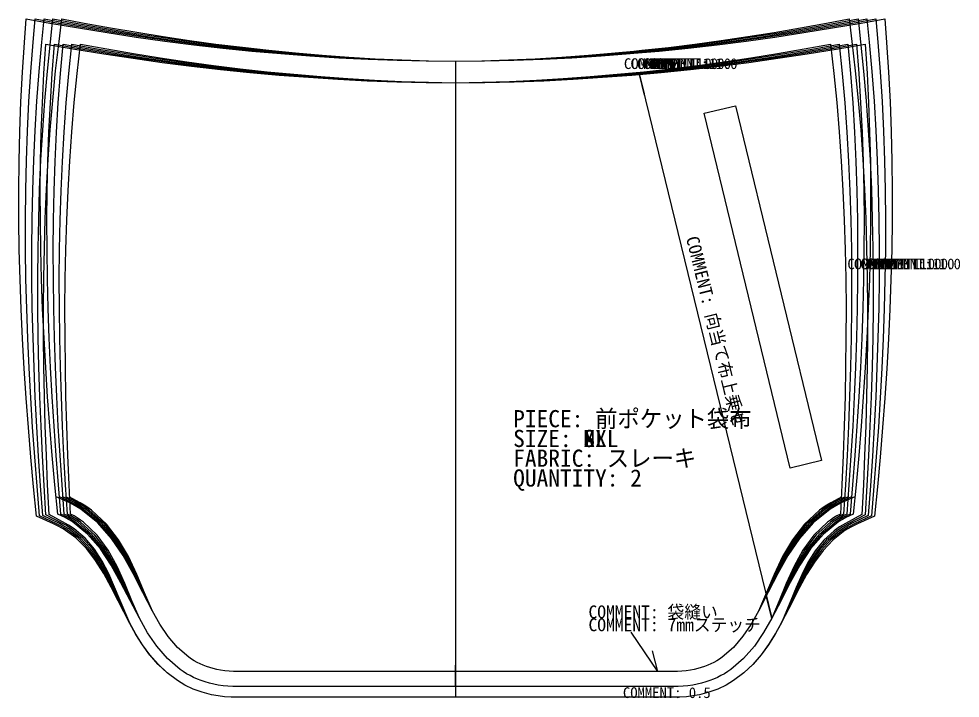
# Model space of a CAD drawing. Header units: metres. Extents: x 0 to 2419, y 20 to 1532.
# Drawn here: x 30 to 467.8, y 569.7 to 885.9 of the extents above; entities that cross this region are included whole.
import ezdxf

# ---------------------------------------------------------------- set-up
doc = ezdxf.new("R2010")
doc.units = ezdxf.units.M

# ---------------------------------------------------------------- blocks, each defined once
blk = doc.blocks.new('P0036_04')
at = {"layer": '1'}
for p, q in [((203.0728, 296.1006), (203.0728, 0)), ((288.3691, 290.9893), (290.7354, 281.2729)), ((288.4512, 290.1875), (350.1396, 36.8613)), ((203.0728, 286.1001), (203.0728, 276.1001)), ((203.0728, 286.1001), (203.0728, 5)), ((318.7046, 271.8745), (333.2793, 275.4038)), ((358.6597, 106.7124), (318.7046, 271.8745)), ((333.2793, 275.4038), (373.2446, 110.2422)), ((373.2446, 110.2422), (358.6597, 106.7124)), ((350.1396, 36.8613), (347.7734, 46.5776)), ((297.1265, 12), (284.8315, 30.3359)), ((297.1265, 12), (294.7339, 21.71)), ((203.0728, 5), (203.0728, 15))]:
    blk.add_line(p, q, dxfattribs=at)
for points in [[(203.0728, 0), (152.4673, 0), (101.9224, 0.0005), (98.8125, 0.0425), (95.7148, 0.2646), (92.6357, 0.6606), (89.5825, 1.2261), (85.1948, 2.3721), (81.0891, 3.8662), (77.2666, 5.6826), (73.7188, 7.7935), (68.9644, 11.3574), (64.7158, 15.3789), (60.9114, 19.7847), (57.4902, 24.5034), (54.3909, 29.4624), (51.552, 34.5889), (47.1511, 45.0225), (44.5706, 51.3042), (41.8318, 57.4897), (38.7585, 63.438), (35.1741, 69.0078), (30.9019, 74.0581), (25.7654, 78.4478), (23.1753, 80.1191), (21.6899, 80.9355), (14.0994, 85.1187), (13.4021, 98.8677), (12.7986, 112.6274), (12.2966, 126.396), (11.9045, 140.1714), (11.6301, 153.9517), (11.4817, 167.7344), (11.467, 181.5176), (11.5945, 195.2988), (11.8718, 209.0767), (12.3071, 222.8481), (12.9087, 236.6123), (13.6843, 250.3662), (14.6421, 264.1079), (15.7903, 277.8354), (17.1365, 291.5469), (18.6892, 305.2397), (19.9736, 315.8374), (30.4648, 313.8643), (42.6594, 311.6382), (54.8816, 309.5444), (67.1289, 307.5874), (79.3999, 305.7695), (91.6924, 304.0957), (104.0044, 302.5688), (116.334, 301.1929), (128.6792, 299.9717), (141.0386, 298.9087), (153.4097, 298.0083), (165.7905, 297.2729), (178.1797, 296.7075), (190.5747, 296.3149), (203.0728, 296.1011), (215.3877, 296.3125), (227.7969, 296.7021), (240.2002, 297.2661), (252.5952, 297.9995), (264.9805, 298.8994), (277.354, 299.9619), (285.9766, 300.814), (289.7134, 301.1831), (302.0576, 302.5591), (314.3838, 304.0864), (326.6899, 305.7617), (338.9751, 307.5806), (351.2363, 309.54), (363.4727, 311.6357), (375.6812, 313.8643), (386.1724, 315.8374), (387.4565, 305.2397), (389.0093, 291.5469), (390.3555, 277.8354), (391.5039, 264.1079), (392.4614, 250.3662), (393.2373, 236.6123), (393.8389, 222.8481), (394.2739, 209.0767), (394.5513, 195.2988), (394.6787, 181.5176), (394.6641, 167.7344), (394.5156, 153.9517), (394.2412, 140.1714), (393.8491, 126.396), (393.3472, 112.6274), (392.7437, 98.8677), (392.0464, 85.1187), (384.4561, 80.9355), (381.6514, 79.3091), (379.1582, 77.5337), (374.3662, 73.1187), (370.3672, 68.1494), (366.9956, 62.7407), (364.0874, 57.0063), (361.4771, 51.062), (358.9995, 45.021), (354.6377, 34.6729), (351.8848, 29.6948), (348.6895, 24.5537), (345.2627, 19.8188), (341.4512, 15.3984), (337.1929, 11.3652), (332.4253, 7.7925), (328.877, 5.6812), (325.0557, 3.8657), (320.9482, 2.3711), (316.5605, 1.2256), (313.5088, 0.6611), (310.439, 0.2651), (307.3662, 0.0425), (304.3037, 0), (203.0728, 0)], [(203.0728, 5), (101.8418, 5), (99.5459, 5.021), (97.2573, 5.1533), (94.9775, 5.3892), (92.709, 5.7212), (90.6255, 6.1162), (88.6177, 6.5918), (86.6826, 7.1455), (84.8179, 7.7749), (83.0215, 8.4775), (81.2908, 9.251), (79.6233, 10.0923), (78.0168, 10.999), (76.469, 11.9692), (74.9773, 12.999), (69.095, 18.0313), (64.1135, 23.7788), (59.8318, 30.0815), (56.0491, 36.7798), (52.6165, 44.8628), (49.2683, 53.0024), (45.6719, 60.9653), (41.4946, 68.52), (36.4043, 75.4331), (30.0684, 81.4727), (28.668, 82.519), (27.2087, 83.5093), (25.6877, 84.4419), (24.1033, 85.3145), (23.408, 98.9756), (22.8054, 112.6479), (22.3035, 126.3291), (21.9102, 140.0166), (21.6338, 153.709), (21.4824, 167.4043), (21.4639, 181.0996), (21.5864, 194.7935), (21.8582, 208.4839), (22.2871, 222.1685), (22.8816, 235.8447), (23.6494, 249.5117), (24.5986, 263.166), (25.7375, 276.8066), (27.074, 290.4307), (28.6165, 304.0366), (40.9487, 301.7856), (53.3086, 299.6689), (65.6941, 297.6904), (78.1035, 295.8535), (90.5347, 294.1621), (102.9858, 292.6201), (115.4546, 291.231), (127.9395, 289.998), (140.4385, 288.9258), (152.9492, 288.0176), (165.4697, 287.2773), (177.9985, 286.7085), (190.5337, 286.3149), (203.0728, 286.1001), (215.6118, 286.3149), (228.147, 286.7085), (240.6758, 287.2773), (253.1968, 288.0176), (265.7075, 288.9258), (278.2061, 289.998), (290.6909, 291.231), (303.1602, 292.6201), (315.6108, 294.1621), (328.042, 295.8535), (340.4517, 297.6904), (352.8369, 299.6689), (365.1973, 301.7856), (377.5293, 304.0366), (379.0718, 290.4307), (380.4082, 276.8066), (381.5474, 263.166), (382.4966, 249.5117), (383.2642, 235.8447), (383.8589, 222.1685), (384.2876, 208.4839), (384.5596, 194.7935), (384.6821, 181.0996), (384.6636, 167.4043), (384.5122, 153.709), (384.2358, 140.0166), (383.8423, 126.3291), (383.3403, 112.6479), (382.7378, 98.9756), (382.0425, 85.3145), (380.4585, 84.4419), (378.9375, 83.5088), (377.4785, 82.5186), (376.0781, 81.4727), (369.7529, 75.4438), (364.6694, 68.5444), (360.4971, 61.0049), (356.9053, 53.0571), (353.563, 44.9321), (350.1396, 36.8613), (346.3496, 30.1401), (342.0596, 23.8149), (337.0669, 18.0474), (331.1685, 12.999), (329.6768, 11.9692), (328.1289, 10.999), (326.5225, 10.0923), (324.855, 9.251), (323.124, 8.4775), (321.3276, 7.7749), (319.4629, 7.1455), (317.5278, 6.5918), (315.52, 6.1162), (313.4365, 5.7212), (311.168, 5.3892), (308.8882, 5.1533), (306.5996, 5.021), (304.3037, 5), (203.0728, 5)]]:
    blk.add_lwpolyline(points, dxfattribs=at)
at = {"layer": '1', "linetype": '1'}
for points in [[(62.2439, 40.0396), (58.4854, 48.6558), (54.8601, 57.1968), (50.9727, 65.4888), (46.426, 73.3599), (40.8245, 80.6362), (33.7715, 87.146), (32.1162, 88.3589), (30.3882, 89.5088), (28.5869, 90.5913), (26.8523, 91.5278), (23.4036, 93.3867)], [(382.7422, 93.3867), (379.2939, 91.5278), (377.5596, 90.5908), (375.7583, 89.5088), (374.0308, 88.3589), (372.3755, 87.1455), (365.334, 80.6475), (359.7388, 73.3838), (355.1963, 65.5264), (351.312, 57.248), (347.6924, 48.7212), (343.9429, 40.1172)], [(101.8418, 12.0005), (99.8374, 12.0151), (97.8369, 12.1294), (95.8438, 12.3354), (93.8608, 12.6255), (92.085, 12.9624), (90.3877, 13.3643), (88.7656, 13.8281), (87.2129, 14.3525), (85.7251, 14.9341), (84.2959, 15.5728), (82.9209, 16.2666), (81.5969, 17.0142), (80.3171, 17.8164), (79.0754, 18.6738), (73.8572, 23.1733), (69.4272, 28.3584), (65.6135, 34.0425), (62.2439, 40.0396)], [(343.9429, 40.1172), (340.5669, 34.0991), (336.7451, 28.3936), (332.3042, 23.189), (327.0703, 18.6738), (325.8286, 17.8164), (324.5488, 17.0142), (323.2246, 16.2666), (321.8501, 15.5728), (320.4209, 14.9341), (318.9331, 14.3525), (317.3804, 13.8281), (315.7578, 13.3643), (314.061, 12.9624), (312.2847, 12.6255), (310.3018, 12.3354), (308.3086, 12.1294), (306.3081, 12.0151), (304.3037, 12.0005)], [(203.0728, 12), (152.4575, 12), (101.8418, 12.0005)], [(304.3037, 12.0005), (253.688, 12), (203.0728, 12)]]:
    blk.add_lwpolyline(points, dxfattribs=at)
at = {"layer": '1'}
for s, height, p in [('COMMENT: 1.0', 5, (281.4155, 292.4692)), ('COMMENT: 1.0', 5, (385.3154, 199.2646)), ('PIECE: 前ポケット袋布', 8, (229.8901, 125.7104)), ('SIZE: S', 8, (229.8901, 116.5105)), ('FABRIC: スレーキ', 8, (229.8901, 107.3105)), ('QUANTITY: 2', 8, (229.8901, 98.1105)), ('COMMENT: 袋縫い', 6, (264.9243, 36.7656)), ('COMMENT: 7mmステッチ', 6, (264.9243, 30.7656)), ('COMMENT: 0.5', 5, (280.9502, -0.3184))]:
    blk.add_text(s, height=height, dxfattribs=at).set_placement(p)
blk.add_text('COMMENT: 向当て布上乗せ', height=6, rotation=283.984, dxfattribs=at).set_placement((310.2271, 213.793))
blk = doc.blocks.new('P0037_05')
at = {"layer": '1'}
for p, q in [((203.0728, 296.1001), (203.0728, 0)), ((288.3999, 290.7109), (290.7661, 280.9946)), ((288.4512, 290.1875), (350.1396, 36.8613)), ((203.0728, 286.1001), (203.0728, 276.1001)), ((203.0728, 286.1001), (203.0728, 5)), ((318.7046, 271.8745), (333.2793, 275.4038)), ((358.6597, 106.7124), (318.7046, 271.8745)), ((333.2793, 275.4038), (373.2446, 110.2422)), ((373.2446, 110.2422), (358.6597, 106.7124)), ((350.1396, 36.8613), (347.7734, 46.5776)), ((297.1265, 12), (284.8315, 30.3359)), ((297.1265, 12), (294.7339, 21.71)), ((203.0728, 5), (203.0728, 15))]:
    blk.add_line(p, q, dxfattribs=at)
for points in [[(203.0728, 0), (152.4673, 0), (101.9224, 0.0005), (98.8125, 0.0425), (95.7148, 0.2646), (92.6357, 0.6606), (89.5825, 1.2261), (85.1948, 2.3721), (81.0891, 3.8662), (77.2666, 5.6826), (73.7188, 7.7935), (68.9709, 11.3516), (64.7273, 15.3657), (60.9268, 19.7632), (57.5085, 24.4731), (54.4121, 29.4233), (51.5769, 34.5415), (46.9131, 44.9766), (44.1582, 51.2974), (41.2449, 57.5181), (37.9971, 63.4912), (34.238, 69.0684), (29.7913, 74.1016), (24.4805, 78.4438), (21.8088, 80.0884), (20.2847, 80.8848), (12.6089, 84.9019), (11.7537, 98.646), (10.9922, 112.4019), (10.332, 126.168), (9.7817, 139.9419), (9.3491, 153.7222), (9.0425, 167.5063), (8.8699, 181.2925), (8.8391, 195.0786), (8.9585, 208.8623), (9.2361, 222.6426), (9.6799, 236.4165), (10.2981, 250.1826), (11.0986, 263.9385), (12.0898, 277.6826), (13.2795, 291.4126), (14.676, 305.1265), (15.8501, 315.8359), (26.4426, 313.8687), (38.9255, 311.6196), (51.436, 309.5059), (63.9722, 307.5317), (76.532, 305.7007), (89.1138, 304.0166), (101.7148, 302.4834), (114.334, 301.1045), (126.9688, 299.8843), (139.6172, 298.8262), (152.2778, 297.9341), (164.9478, 297.2114), (177.6255, 296.6621), (190.3096, 296.2905), (203.0728, 296.1006), (215.6953, 296.2881), (228.3901, 296.6582), (241.0791, 297.2061), (253.7598, 297.9272), (266.4312, 298.8188), (279.0908, 299.877), (286.0054, 300.5439), (291.7363, 301.0972), (304.3662, 302.4761), (316.9785, 304.0098), (329.5708, 305.6943), (342.1416, 307.5269), (354.6885, 309.5024), (367.2095, 311.6177), (379.7031, 313.8687), (390.2959, 315.8359), (391.4697, 305.1265), (392.8662, 291.4126), (394.0562, 277.6826), (395.0469, 263.939), (395.8477, 250.1826), (396.4658, 236.4165), (396.9097, 222.6426), (397.1875, 208.8628), (397.3066, 195.0786), (397.2764, 181.2925), (397.1035, 167.5063), (396.7969, 153.7222), (396.3643, 139.9424), (395.814, 126.168), (395.1538, 112.4023), (394.3921, 98.6465), (393.5371, 84.9023), (385.8613, 80.8848), (382.9766, 79.293), (380.4048, 77.5425), (375.4443, 73.1655), (371.2769, 68.209), (367.7373, 62.7925), (364.6606, 57.0352), (361.8823, 51.0576), (359.2373, 44.979), (354.6128, 34.6255), (351.8848, 29.6963), (351.7715, 29.4917), (348.6699, 24.5249), (345.2466, 19.7988), (341.439, 15.3857), (337.186, 11.3594), (332.4253, 7.7925), (328.877, 5.6812), (325.0557, 3.8657), (320.9482, 2.3711), (316.5605, 1.2256), (313.5088, 0.6611), (310.439, 0.2651), (307.3662, 0.0425), (304.3037, 0), (203.0728, 0)], [(203.0728, 5), (101.8418, 5), (99.5459, 5.021), (97.2573, 5.1533), (94.9775, 5.3892), (92.709, 5.7212), (90.6255, 6.1162), (88.6177, 6.5918), (86.6826, 7.1455), (84.8179, 7.7749), (83.0215, 8.4775), (81.2908, 9.251), (79.6233, 10.0923), (78.0168, 10.999), (76.469, 11.9692), (74.9773, 12.999), (69.095, 18.0313), (64.1135, 23.7788), (59.8318, 30.0815), (56.0491, 36.7798), (52.3936, 44.9033), (48.8223, 53.0864), (45.0029, 61.085), (40.6038, 68.6567), (35.292, 75.5586), (28.7361, 81.5469), (27.293, 82.5776), (25.7917, 83.5503), (24.229, 84.4634), (22.6033, 85.3145), (21.7522, 98.9644), (20.9934, 112.6265), (20.3352, 126.2983), (19.7856, 139.9785), (19.353, 153.6646), (19.0449, 167.3545), (18.8701, 181.0469), (18.8362, 194.7388), (18.9514, 208.4292), (19.2239, 222.1152), (19.6619, 235.7954), (20.2734, 249.4673), (21.0664, 263.1299), (22.0493, 276.7798), (23.23, 290.4165), (24.6165, 304.0366), (37.2336, 301.7632), (49.8792, 299.6274), (62.5503, 297.6328), (75.2456, 295.7832), (87.9629, 294.0825), (100.6997, 292.5347), (113.4551, 291.1426), (126.2256, 289.9111), (139.0107, 288.8438), (151.8071, 287.9443), (164.6138, 287.2163), (177.4282, 286.6636), (190.2485, 286.2905), (203.0728, 286.1001), (215.897, 286.2905), (228.7173, 286.6636), (241.5317, 287.2163), (254.3384, 287.9443), (267.1353, 288.8438), (279.9199, 289.9111), (292.6909, 291.1426), (305.4463, 292.5347), (318.1831, 294.0825), (330.9004, 295.7832), (343.5957, 297.6328), (356.2666, 299.6274), (368.9121, 301.7632), (381.5293, 304.0366), (382.916, 290.4165), (384.0967, 276.7798), (385.0791, 263.1299), (385.8726, 249.4673), (386.4839, 235.7954), (386.9219, 222.1152), (387.1943, 208.4292), (387.3096, 194.7388), (387.2759, 181.0469), (387.1006, 167.3545), (386.793, 153.6646), (386.3599, 139.9785), (385.8105, 126.2983), (385.1523, 112.6265), (384.3936, 98.9644), (383.5425, 85.3145), (381.917, 84.4634), (380.3545, 83.5503), (378.853, 82.5776), (377.4106, 81.5469), (370.8652, 75.5693), (365.5605, 68.6812), (361.166, 61.1245), (357.3511, 53.1411), (353.7861, 44.9727), (350.1396, 36.8613), (346.3496, 30.1401), (342.0596, 23.8149), (337.0669, 18.0474), (331.1685, 12.999), (329.6768, 11.9692), (328.1289, 10.999), (326.5225, 10.0923), (324.855, 9.251), (323.124, 8.4775), (321.3276, 7.7749), (319.4629, 7.1455), (317.5278, 6.5918), (315.52, 6.1162), (313.4365, 5.7212), (311.168, 5.3892), (308.8882, 5.1533), (306.5996, 5.021), (304.3037, 5), (203.0728, 5)]]:
    blk.add_lwpolyline(points, dxfattribs=at)
at = {"layer": '1', "linetype": '1'}
for points in [[(62.2439, 40.0396), (58.2766, 48.7021), (54.446, 57.2905), (50.354, 65.6226), (45.6021, 73.5151), (39.7917, 80.7861), (32.5249, 87.2529), (30.8252, 88.4517), (29.0527, 89.5854), (27.2075, 90.6489), (25.4326, 91.5664), (21.9036, 93.3867)], [(384.2422, 93.3867), (380.7134, 91.5664), (378.9385, 90.6489), (377.0938, 89.5854), (375.3213, 88.4517), (373.6216, 87.2529), (366.3662, 80.7974), (360.5625, 73.5391), (355.8145, 65.6602), (351.7261, 57.3423), (347.9009, 48.7676), (343.9429, 40.1172)], [(101.8418, 12.0005), (99.8374, 12.0151), (97.8369, 12.1294), (95.8438, 12.3354), (93.8608, 12.6255), (92.085, 12.9624), (90.3877, 13.3643), (88.7656, 13.8281), (87.2129, 14.3525), (85.7251, 14.9341), (84.2959, 15.5728), (82.9209, 16.2666), (81.5969, 17.0142), (80.3171, 17.8164), (79.0754, 18.6738), (73.8572, 23.1733), (69.4272, 28.3584), (65.6135, 34.0425), (62.2439, 40.0396)], [(343.9429, 40.1172), (340.5669, 34.0991), (336.7451, 28.3936), (332.3042, 23.189), (327.0703, 18.6738), (325.8286, 17.8164), (324.5488, 17.0142), (323.2246, 16.2666), (321.8501, 15.5728), (320.4209, 14.9341), (318.9331, 14.3525), (317.3804, 13.8281), (315.7578, 13.3643), (314.061, 12.9624), (312.2847, 12.6255), (310.3018, 12.3354), (308.3086, 12.1294), (306.3081, 12.0151), (304.3037, 12.0005)], [(203.0728, 12), (152.4575, 12), (101.8418, 12.0005)], [(304.3037, 12.0005), (253.688, 12), (203.0728, 12)]]:
    blk.add_lwpolyline(points, dxfattribs=at)
at = {"layer": '1'}
for s, height, p in [('COMMENT: 1.0', 5, (284.4155, 292.4692)), ('COMMENT: 1.0', 5, (388.3154, 199.2646)), ('PIECE: 前ポケット袋布', 8, (229.8901, 125.7104)), ('SIZE: M', 8, (229.8901, 116.5105)), ('FABRIC: スレーキ', 8, (229.8901, 107.3105)), ('QUANTITY: 2', 8, (229.8901, 98.1105)), ('COMMENT: 袋縫い', 6, (264.9243, 36.7656)), ('COMMENT: 7mmステッチ', 6, (264.9243, 30.7656)), ('COMMENT: 0.5', 5, (280.9502, -0.3184))]:
    blk.add_text(s, height=height, dxfattribs=at).set_placement(p)
blk.add_text('COMMENT: 向当て布上乗せ', height=6, rotation=283.984, dxfattribs=at).set_placement((310.2271, 213.793))
blk = doc.blocks.new('P0038_06')
at = {"layer": '1'}
for p, q in [((203.0728, 296.1006), (203.0728, 0)), ((288.4268, 290.4438), (290.793, 280.7275)), ((288.4512, 290.1875), (350.1396, 36.8613)), ((203.0728, 286.1001), (203.0728, 276.1001)), ((203.0728, 286.1001), (203.0728, 5)), ((318.7046, 271.8745), (333.2793, 275.4038)), ((358.6597, 106.7124), (318.7046, 271.8745)), ((333.2793, 275.4038), (373.2446, 110.2422)), ((373.2446, 110.2422), (358.6597, 106.7124)), ((350.1396, 36.8613), (347.7734, 46.5776)), ((297.1265, 12), (284.8315, 30.3359)), ((297.1265, 12), (294.7339, 21.71)), ((203.0728, 5), (203.0728, 15))]:
    blk.add_line(p, q, dxfattribs=at)
for points in [[(203.0728, 0), (152.4673, 0), (101.9224, 0.0005), (98.8125, 0.0425), (95.7148, 0.2646), (92.6357, 0.6606), (89.5825, 1.2261), (85.1948, 2.3721), (81.0891, 3.8662), (77.2666, 5.6826), (73.7188, 7.7935), (68.9773, 11.3462), (64.738, 15.353), (60.9409, 19.7427), (57.5256, 24.4438), (54.4324, 29.3853), (51.6011, 34.4956), (46.676, 44.9336), (43.7456, 51.2944), (40.6563, 57.5493), (37.2319, 63.5454), (33.2969, 69.1289), (28.675, 74.1465), (23.1909, 78.4453), (20.4407, 80.061), (18.8767, 80.8374), (11.1213, 84.6953), (10.1082, 98.4341), (9.1885, 112.1855), (8.3701, 125.9482), (7.6616, 139.7202), (7.0708, 153.5), (6.6057, 167.2847), (6.2749, 181.0732), (6.0859, 194.8633), (6.0474, 208.6533), (6.167, 222.4409), (6.4531, 236.2241), (6.9138, 250.0015), (7.5571, 263.771), (8.3914, 277.5308), (9.4243, 291.2783), (10.6643, 305.0127), (11.7256, 315.835), (22.4211, 313.8726), (35.1921, 311.6001), (47.9912, 309.4668), (60.8159, 307.4756), (73.6648, 305.6313), (86.5356, 303.9375), (99.4258, 302.3979), (112.334, 301.0166), (125.2583, 299.7969), (138.1958, 298.7437), (151.145, 297.8599), (164.104, 297.1499), (177.0708, 296.6172), (190.043, 296.2661), (203.0728, 296.1006), (216.002, 296.2646), (228.9819, 296.6143), (241.9565, 297.146), (254.9233, 297.855), (267.8804, 298.7383), (280.8262, 299.7915), (286.0308, 300.2822), (293.7578, 301.0107), (306.6738, 302.3926), (319.5718, 303.9326), (332.4502, 305.627), (345.3066, 307.4722), (358.1396, 309.4639), (370.9458, 311.5986), (383.7246, 313.8726), (394.4204, 315.835), (395.4814, 305.0127), (396.7217, 291.2783), (397.7544, 277.5303), (398.5889, 263.7705), (399.2319, 250.001), (399.6929, 236.2236), (399.979, 222.4399), (400.0986, 208.6523), (400.0601, 194.8628), (399.8711, 181.0723), (399.54, 167.2837), (399.0752, 153.499), (398.4844, 139.7197), (397.7759, 125.9473), (396.9575, 112.1846), (396.0376, 98.4331), (395.0244, 84.6948), (387.269, 80.8374), (384.3037, 79.2808), (381.6538, 77.5557), (376.5249, 73.2158), (372.1885, 68.2705), (368.4795, 62.8452), (365.2339, 57.064), (362.2861, 51.0532), (359.4727, 44.9365), (354.5889, 34.5796), (351.8853, 29.6924), (351.7339, 29.4185), (348.6284, 24.4492), (345.209, 19.7368), (341.4111, 15.3467), (337.1714, 11.3433), (332.4253, 7.7925), (328.877, 5.6812), (325.0557, 3.8657), (320.9482, 2.3711), (316.5605, 1.2256), (313.5088, 0.6611), (310.439, 0.2651), (307.3662, 0.0425), (304.3037, 0), (203.0728, 0)], [(203.0728, 5), (101.8418, 5), (99.5459, 5.021), (97.2573, 5.1533), (94.9775, 5.3892), (92.709, 5.7212), (90.6255, 6.1162), (88.6177, 6.5918), (86.6826, 7.1455), (84.8179, 7.7749), (83.0215, 8.4775), (81.2908, 9.251), (79.6233, 10.0923), (78.0168, 10.999), (76.469, 11.9692), (74.9773, 12.999), (69.095, 18.0313), (64.1135, 23.7788), (59.8318, 30.0815), (56.0491, 36.7798), (52.1707, 44.9443), (48.3762, 53.1704), (44.3342, 61.2046), (39.7126, 68.7935), (34.1797, 75.6836), (27.4036, 81.6211), (25.918, 82.6362), (24.3748, 83.5918), (22.7705, 84.4854), (21.1033, 85.3145), (20.0962, 98.9531), (19.1814, 112.6055), (18.3672, 126.2686), (17.6614, 139.9409), (17.072, 153.6206), (16.6077, 167.3057), (16.2764, 180.9941), (16.0859, 194.6841), (16.0447, 208.3745), (16.1609, 222.062), (16.4424, 235.7456), (16.8975, 249.4233), (17.5344, 263.0933), (18.3611, 276.7534), (19.3857, 290.4019), (20.6165, 304.0366), (33.5188, 301.7412), (46.4495, 299.5859), (59.4063, 297.5752), (72.3872, 295.7129), (85.3906, 294.0029), (98.4136, 292.4487), (111.4546, 291.0547), (124.5117, 289.8242), (137.5825, 288.7617), (150.6655, 287.8706), (163.7578, 287.1553), (176.8579, 286.6191), (189.9634, 286.2661), (203.0728, 286.1001), (216.1821, 286.2661), (229.2876, 286.6191), (242.3877, 287.1553), (255.48, 287.8706), (268.563, 288.7617), (281.6338, 289.8242), (294.6909, 291.0547), (307.7319, 292.4487), (320.7554, 294.0029), (333.7583, 295.7129), (346.7393, 297.5752), (359.6963, 299.5859), (372.627, 301.7412), (385.5293, 304.0366), (386.7603, 290.4019), (387.7847, 276.7534), (388.6113, 263.0933), (389.248, 249.4233), (389.7031, 235.7456), (389.9849, 222.062), (390.1011, 208.3745), (390.0601, 194.6841), (389.8696, 180.9941), (389.5381, 167.3057), (389.0737, 153.6206), (388.4844, 139.9409), (387.7788, 126.2686), (386.9644, 112.6055), (386.0493, 98.9531), (385.0425, 85.3145), (383.3755, 84.4854), (381.7715, 83.5918), (380.228, 82.6362), (378.7427, 81.6211), (371.9771, 75.6943), (366.4512, 68.8174), (361.8345, 61.2437), (357.7974, 53.2251), (354.0088, 45.0137), (350.1396, 36.8613), (346.3496, 30.1401), (342.0596, 23.8149), (337.0669, 18.0474), (331.1685, 12.999), (329.6768, 11.9692), (328.1289, 10.999), (326.5225, 10.0923), (324.855, 9.251), (323.124, 8.4775), (321.3276, 7.7749), (319.4629, 7.1455), (317.5278, 6.5918), (315.52, 6.1162), (313.4365, 5.7212), (311.168, 5.3892), (308.8882, 5.1533), (306.5996, 5.021), (304.3037, 5), (203.0728, 5)]]:
    blk.add_lwpolyline(points, dxfattribs=at)
at = {"layer": '1', "linetype": '1'}
for points in [[(62.2439, 40.0396), (58.0679, 48.7485), (54.032, 57.3843), (49.7356, 65.7554), (44.7781, 73.6699), (38.759, 80.9355), (31.2781, 87.3599), (29.5339, 88.5444), (27.7175, 89.6616), (25.8284, 90.707), (24.0129, 91.605), (20.4036, 93.3867)], [(385.7422, 93.3867), (382.1328, 91.605), (380.3179, 90.707), (378.4287, 89.6616), (376.6123, 88.5444), (374.8682, 87.3599), (367.3984, 80.9468), (361.3862, 73.6943), (356.4326, 65.7935), (352.1401, 57.436), (348.1094, 48.8135), (343.9429, 40.1172)], [(101.8418, 12.0005), (99.8374, 12.0151), (97.8369, 12.1294), (95.8438, 12.3354), (93.8608, 12.6255), (92.085, 12.9624), (90.3877, 13.3643), (88.7656, 13.8281), (87.2129, 14.3525), (85.7251, 14.9341), (84.2959, 15.5728), (82.9209, 16.2666), (81.5969, 17.0142), (80.3171, 17.8164), (79.0754, 18.6738), (73.8572, 23.1733), (69.4272, 28.3584), (65.6135, 34.0425), (62.2439, 40.0396)], [(343.9429, 40.1172), (340.5669, 34.0991), (336.7451, 28.3936), (332.3042, 23.189), (327.0703, 18.6738), (325.8286, 17.8164), (324.5488, 17.0142), (323.2246, 16.2666), (321.8501, 15.5728), (320.4209, 14.9341), (318.9331, 14.3525), (317.3804, 13.8281), (315.7578, 13.3643), (314.061, 12.9624), (312.2847, 12.6255), (310.3018, 12.3354), (308.3086, 12.1294), (306.3081, 12.0151), (304.3037, 12.0005)], [(203.0728, 12), (152.4575, 12), (101.8418, 12.0005)], [(304.3037, 12.0005), (253.688, 12), (203.0728, 12)]]:
    blk.add_lwpolyline(points, dxfattribs=at)
at = {"layer": '1'}
for s, height, p in [('COMMENT: 1.0', 5, (287.4155, 292.4692)), ('COMMENT: 1.0', 5, (391.3154, 199.2646)), ('PIECE: 前ポケット袋布', 8, (229.8901, 125.7104)), ('SIZE: L', 8, (229.8901, 116.5105)), ('FABRIC: スレーキ', 8, (229.8901, 107.3105)), ('QUANTITY: 2', 8, (229.8901, 98.1105)), ('COMMENT: 袋縫い', 6, (264.9243, 36.7656)), ('COMMENT: 7mmステッチ', 6, (264.9243, 30.7656)), ('COMMENT: 0.5', 5, (280.9502, -0.3184))]:
    blk.add_text(s, height=height, dxfattribs=at).set_placement(p)
blk.add_text('COMMENT: 向当て布上乗せ', height=6, rotation=283.984, dxfattribs=at).set_placement((310.2271, 213.793))
blk = doc.blocks.new('P0039_07')
at = {"layer": '1'}
for p, q in [((203.0728, 296.1001), (203.0728, 0)), ((288.4512, 290.188), (290.8174, 280.4717)), ((288.4512, 290.1875), (350.1396, 36.8613)), ((203.0728, 286.1001), (203.0728, 276.1001)), ((203.0728, 286.1001), (203.0728, 5)), ((318.7046, 271.8745), (333.2793, 275.4038)), ((358.6597, 106.7124), (318.7046, 271.8745)), ((333.2793, 275.4038), (373.2446, 110.2422)), ((373.2446, 110.2422), (358.6597, 106.7124)), ((350.1396, 36.8613), (347.7734, 46.5776)), ((297.1265, 12), (284.8315, 30.3359)), ((297.1265, 12), (294.7339, 21.71)), ((203.0728, 5), (203.0728, 15))]:
    blk.add_line(p, q, dxfattribs=at)
for points in [[(203.0728, 0), (152.4673, 0), (101.9224, 0.0005), (98.8125, 0.0425), (95.7148, 0.2646), (92.6357, 0.6606), (89.5825, 1.2261), (85.1948, 2.3721), (81.0891, 3.8662), (77.2666, 5.6826), (73.7188, 7.7935), (68.9861, 11.3359), (64.7568, 15.3257), (60.9685, 19.6973), (57.5588, 24.3857), (54.4648, 29.3257), (51.6243, 34.4517), (46.4397, 44.895), (43.333, 51.2954), (40.0664, 57.585), (36.4648, 63.6045), (32.353, 69.1948), (27.5564, 74.1968), (21.8997, 78.4512), (19.0686, 80.0386), (17.4678, 80.7935), (9.637, 84.4922), (8.4658, 98.2183), (7.3882, 111.9595), (6.4116, 125.7148), (5.5447, 139.4814), (4.7954, 153.2578), (4.1719, 167.0425), (3.6824, 180.833), (3.3352, 194.6274), (3.1382, 208.4238), (3.0999, 222.2207), (3.2278, 236.0156), (3.5308, 249.8071), (4.0168, 263.5933), (4.6938, 277.3716), (5.5701, 291.1411), (6.6538, 304.8989), (7.6001, 315.8345), (18.4004, 313.876), (31.4641, 311.5801), (44.5559, 309.4258), (57.6736, 307.418), (70.8149, 305.5596), (83.978, 303.856), (97.1597, 302.3096), (110.3589, 300.9253), (123.5728, 299.707), (136.7993, 298.6582), (150.0356, 297.7832), (163.2803, 297.0859), (176.5308, 296.5703), (189.7842, 296.2402), (203.0728, 296.1006), (216.3081, 296.2402), (229.5732, 296.5703), (242.833, 297.0859), (256.0859, 297.7832), (269.3291, 298.6582), (282.5605, 299.707), (286.0547, 300.0293), (295.7783, 300.9253), (308.9805, 302.3096), (322.165, 303.856), (335.3291, 305.5596), (348.4717, 307.418), (361.5898, 309.4258), (374.6821, 311.5801), (387.7456, 313.876), (398.5459, 315.8345), (399.4922, 304.8989), (400.5762, 291.1411), (401.4521, 277.3716), (402.1294, 263.5933), (402.6152, 249.8071), (402.918, 236.0156), (403.0464, 222.2207), (403.0078, 208.4238), (402.8105, 194.6274), (402.4634, 180.833), (401.9741, 167.0425), (401.3506, 153.2583), (400.6011, 139.4814), (399.7344, 125.7148), (398.7578, 111.96), (397.6797, 98.2188), (396.5088, 84.4927), (388.6782, 80.7935), (385.6333, 79.272), (382.9028, 77.5718), (377.605, 73.27), (373.0996, 68.3374), (369.2217, 62.9043), (365.8071, 57.1006), (362.6914, 51.0562), (359.7095, 44.9023), (354.5659, 34.5356), (351.8857, 29.6914), (351.7207, 29.3931), (348.6216, 24.436), (345.2061, 19.7314), (341.4106, 15.3447), (337.1714, 11.3433), (332.4253, 7.7925), (328.877, 5.6812), (325.0557, 3.8657), (320.9482, 2.3711), (316.5605, 1.2256), (313.5088, 0.6611), (310.439, 0.2651), (307.3662, 0.0425), (304.3037, 0), (203.0728, 0)], [(203.0728, 5), (101.8418, 5), (99.5459, 5.021), (97.2573, 5.1533), (94.9775, 5.3892), (92.709, 5.7212), (90.6255, 6.1162), (88.6177, 6.5918), (86.6826, 7.1455), (84.8179, 7.7749), (83.0215, 8.4775), (81.2908, 9.251), (79.6233, 10.0923), (78.0168, 10.999), (76.469, 11.9692), (74.9773, 12.999), (69.095, 18.0313), (64.1135, 23.7788), (59.8318, 30.0815), (56.0491, 36.7798), (51.9475, 44.9849), (47.9302, 53.2544), (43.6653, 61.3242), (38.8215, 68.9302), (33.0674, 75.8086), (26.071, 81.6953), (24.5432, 82.6953), (22.9578, 83.6333), (21.3118, 84.5073), (19.6033, 85.3145), (18.4404, 98.9424), (17.3694, 112.584), (16.3989, 126.2383), (15.5369, 139.9028), (14.7913, 153.5762), (14.1704, 167.2563), (13.6826, 180.9414), (13.3357, 194.6299), (13.1382, 208.3198), (13.0977, 222.0093), (13.2229, 235.6968), (13.5217, 249.3799), (14.0024, 263.0571), (14.6729, 276.7271), (15.5415, 290.3877), (16.6165, 304.0366), (29.804, 301.7188), (43.0198, 299.5444), (56.2625, 297.5181), (69.5293, 295.6431), (82.8184, 293.9233), (96.1274, 292.3638), (109.4551, 290.9668), (122.7983, 289.7378), (136.1553, 288.6802), (149.5239, 287.7974), (162.9019, 287.0942), (176.2876, 286.5742), (189.6787, 286.2417), (203.0728, 286.1001), (216.4668, 286.2417), (229.8579, 286.5742), (243.2437, 287.0942), (256.6216, 287.7974), (269.9902, 288.6802), (283.3477, 289.7378), (296.6909, 290.9668), (310.0181, 292.3638), (323.3271, 293.9233), (336.6162, 295.6431), (349.8833, 297.5181), (363.126, 299.5444), (376.3418, 301.7188), (389.5293, 304.0366), (390.604, 290.3877), (391.4727, 276.7271), (392.1436, 263.0571), (392.624, 249.3799), (392.9229, 235.6968), (393.0479, 222.0093), (393.0078, 208.3198), (392.8101, 194.6299), (392.4629, 180.9414), (391.9751, 167.2563), (391.3545, 153.5762), (390.6089, 139.9028), (389.7466, 126.2383), (388.7764, 112.584), (387.7056, 98.9424), (386.5425, 85.3145), (384.834, 84.5073), (383.188, 83.6333), (381.6025, 82.6953), (380.0747, 81.6953), (373.0889, 75.8193), (367.3418, 68.9546), (362.5034, 61.3638), (358.2432, 53.3091), (354.2319, 45.0542), (350.1396, 36.8613), (346.3496, 30.1401), (342.0596, 23.8149), (337.0669, 18.0474), (331.1685, 12.999), (329.6768, 11.9692), (328.1289, 10.999), (326.5225, 10.0923), (324.855, 9.251), (323.124, 8.4775), (321.3276, 7.7749), (319.4629, 7.1455), (317.5278, 6.5918), (315.52, 6.1162), (313.4365, 5.7212), (311.168, 5.3892), (308.8882, 5.1533), (306.5996, 5.021), (304.3037, 5), (203.0728, 5)]]:
    blk.add_lwpolyline(points, dxfattribs=at)
at = {"layer": '1', "linetype": '1'}
for points in [[(62.2439, 40.0396), (57.8594, 48.7944), (53.6179, 57.478), (49.1172, 65.8892), (43.9541, 73.8252), (37.7263, 81.085), (30.0315, 87.4668), (28.2429, 88.6372), (26.3823, 89.7383), (24.449, 90.7646), (22.5933, 91.6436), (18.9036, 93.3867)], [(387.2422, 93.3867), (383.5527, 91.6436), (381.6968, 90.7646), (379.7637, 89.7383), (377.9028, 88.6372), (376.1143, 87.4668), (368.4312, 81.0962), (362.21, 73.8491), (357.0513, 65.9272), (352.5537, 57.5303), (348.3179, 48.8599), (343.9429, 40.1172)], [(101.8418, 12.0005), (99.8374, 12.0151), (97.8369, 12.1294), (95.8438, 12.3354), (93.8608, 12.6255), (92.085, 12.9624), (90.3877, 13.3643), (88.7656, 13.8281), (87.2129, 14.3525), (85.7251, 14.9341), (84.2959, 15.5728), (82.9209, 16.2666), (81.5969, 17.0142), (80.3171, 17.8164), (79.0754, 18.6738), (73.8572, 23.1733), (69.4272, 28.3584), (65.6135, 34.0425), (62.2439, 40.0396)], [(343.9429, 40.1172), (340.5669, 34.0991), (336.7451, 28.3936), (332.3042, 23.189), (327.0703, 18.6738), (325.8286, 17.8164), (324.5488, 17.0142), (323.2246, 16.2666), (321.8501, 15.5728), (320.4209, 14.9341), (318.9331, 14.3525), (317.3804, 13.8281), (315.7578, 13.3643), (314.061, 12.9624), (312.2847, 12.6255), (310.3018, 12.3354), (308.3086, 12.1294), (306.3081, 12.0151), (304.3037, 12.0005)], [(203.0728, 12), (152.4575, 12), (101.8418, 12.0005)], [(304.3037, 12.0005), (253.688, 12), (203.0728, 12)]]:
    blk.add_lwpolyline(points, dxfattribs=at)
at = {"layer": '1'}
for s, height, p in [('COMMENT: 1.0', 5, (290.4155, 292.4692)), ('COMMENT: 1.0', 5, (394.3154, 199.2646)), ('PIECE: 前ポケット袋布', 8, (229.8901, 125.7104)), ('SIZE: XL', 8, (229.8901, 116.5105)), ('FABRIC: スレーキ', 8, (229.8901, 107.3105)), ('QUANTITY: 2', 8, (229.8901, 98.1105)), ('COMMENT: 袋縫い', 6, (264.9243, 36.7656)), ('COMMENT: 7mmステッチ', 6, (264.9243, 30.7656)), ('COMMENT: 0.5', 5, (280.9502, -0.3184))]:
    blk.add_text(s, height=height, dxfattribs=at).set_placement(p)
blk.add_text('COMMENT: 向当て布上乗せ', height=6, rotation=283.984, dxfattribs=at).set_placement((310.2271, 213.793))
blk = doc.blocks.new('P0040_08')
at = {"layer": '1'}
for p, q in [((203.0728, 296.1001), (203.0728, 0)), ((288.4512, 290.1875), (350.1396, 36.8613)), ((288.4731, 289.9419), (290.8394, 280.2256)), ((203.0728, 286.1001), (203.0728, 276.1001)), ((203.0728, 286.1001), (203.0728, 5)), ((318.7046, 271.8745), (333.2793, 275.4038)), ((358.6597, 106.7124), (318.7046, 271.8745)), ((333.2793, 275.4038), (373.2446, 110.2422)), ((373.2446, 110.2422), (358.6597, 106.7124)), ((350.1396, 36.8613), (347.7734, 46.5776)), ((297.1265, 12), (284.8315, 30.3359)), ((297.1265, 12), (294.7339, 21.71)), ((203.0728, 5), (203.0728, 15))]:
    blk.add_line(p, q, dxfattribs=at)
for points in [[(203.0728, 0), (152.4673, 0), (101.9224, 0.0005), (98.8125, 0.0425), (95.7148, 0.2646), (92.6357, 0.6606), (89.5825, 1.2261), (85.1948, 2.3721), (81.0891, 3.8662), (77.2666, 5.6826), (73.7188, 7.7935), (68.9863, 11.3354), (64.7585, 15.3223), (60.9744, 19.6865), (57.5725, 24.3604), (54.4915, 29.2759), (51.6704, 34.3657), (46.2039, 44.8594), (42.9211, 51.2998), (39.4778, 57.624), (35.699, 63.667), (31.4106, 69.2637), (26.4385, 74.2495), (20.6079, 78.459), (17.7002, 80.0161), (16.0564, 80.7524), (8.155, 84.2983), (6.8254, 98.0269), (5.5894, 111.7705), (4.4543, 125.5273), (3.429, 139.2954), (2.5215, 153.0732), (1.7397, 166.8589), (1.092, 180.6514), (0.5867, 194.4478), (0.2317, 208.2476), (0.0352, 222.0488), (0.0056, 235.8491), (0.1509, 249.6475), (0.4792, 263.4419), (0.9988, 277.231), (1.7178, 291.0127), (2.6445, 304.7852), (3.4736, 315.835), (14.3809, 313.8799), (27.7295, 311.561), (41.1067, 309.3877), (54.5103, 307.3633), (67.938, 305.4922), (81.3877, 303.7783), (94.8574, 302.2261), (108.3442, 300.8389), (121.8467, 299.6216), (135.3623, 298.5771), (148.8887, 297.7104), (162.4238, 297.0254), (175.9653, 296.5259), (189.5112, 296.2163), (203.0728, 296.1001), (216.6133, 296.2163), (230.1636, 296.5259), (243.709, 297.0254), (257.2476, 297.7104), (270.7769, 298.5771), (284.2944, 299.6216), (286.0767, 299.7822), (297.7983, 300.8389), (311.2866, 302.2261), (324.7568, 303.7783), (338.207, 305.4922), (351.6353, 307.3633), (365.0391, 309.3877), (378.4165, 311.561), (391.7651, 313.8799), (402.6724, 315.835), (403.5015, 304.7852), (404.4282, 291.0127), (405.147, 277.231), (405.667, 263.4419), (405.9951, 249.6475), (406.1401, 235.8491), (406.1108, 222.0488), (405.9141, 208.2476), (405.5591, 194.4478), (405.0537, 180.6514), (404.4063, 166.8589), (403.6245, 153.0732), (402.7168, 139.2954), (401.6914, 125.5273), (400.5566, 111.7705), (399.3203, 98.0269), (397.9907, 84.2983), (390.0898, 80.7524), (386.9663, 79.2671), (384.1543, 77.5918), (378.687, 73.3271), (374.0117, 68.4058), (369.9644, 62.9634), (366.3799, 57.1357), (363.0942, 51.0581), (359.9429, 44.8657), (354.5659, 34.5356), (351.8857, 29.6914), (351.7207, 29.3931), (348.6216, 24.436), (345.2061, 19.7314), (341.4106, 15.3447), (337.1714, 11.3433), (332.4253, 7.7925), (328.877, 5.6812), (325.0557, 3.8657), (320.9482, 2.3711), (316.5605, 1.2256), (313.5088, 0.6611), (310.439, 0.2651), (307.3662, 0.0425), (304.3037, 0), (203.0728, 0)], [(203.0728, 5), (101.8418, 5), (99.5459, 5.021), (97.2573, 5.1533), (94.9775, 5.3892), (92.709, 5.7212), (90.6255, 6.1162), (88.6177, 6.5918), (86.6826, 7.1455), (84.8179, 7.7749), (83.0215, 8.4775), (81.2908, 9.251), (79.6233, 10.0923), (78.0168, 10.999), (76.469, 11.9692), (74.9773, 12.999), (69.095, 18.0313), (64.1135, 23.7788), (59.8318, 30.0815), (56.0491, 36.7798), (51.7246, 45.0254), (47.4841, 53.3384), (42.9966, 61.4434), (37.9307, 69.0664), (31.9551, 75.9331), (24.7385, 81.769), (23.1682, 82.7539), (21.5408, 83.6743), (19.853, 84.5288), (18.1033, 85.3145), (16.7844, 98.9312), (15.5574, 112.5625), (14.4307, 126.208), (13.4124, 139.8647), (12.5105, 153.5317), (11.7332, 167.207), (11.0889, 180.8887), (10.5854, 194.5752), (10.2314, 208.2651), (10.0347, 221.9561), (10.0034, 235.647), (10.1458, 249.3359), (10.4702, 263.021), (10.9846, 276.7007), (11.6973, 290.373), (12.6165, 304.0366), (26.0889, 301.6963), (39.5903, 299.5029), (53.1184, 297.4604), (66.6711, 295.5728), (80.2463, 293.8438), (93.8418, 292.2778), (107.4551, 290.8789), (121.0845, 289.6509), (134.7275, 288.5981), (148.3823, 287.7241), (162.0459, 287.0332), (175.7173, 286.5298), (189.3936, 286.2173), (203.0728, 286.1001), (216.752, 286.2173), (230.4282, 286.5298), (244.0996, 287.0332), (257.7637, 287.7241), (271.418, 288.5981), (285.0615, 289.6509), (298.6909, 290.8789), (312.3042, 292.2778), (325.8994, 293.8438), (339.4746, 295.5728), (353.0273, 297.4604), (366.5557, 299.5029), (380.0571, 301.6963), (393.5293, 304.0366), (394.4482, 290.373), (395.1611, 276.7007), (395.6758, 263.021), (396, 249.3359), (396.1426, 235.647), (396.1113, 221.9561), (395.9146, 208.2651), (395.5605, 194.5752), (395.0571, 180.8887), (394.4126, 167.207), (393.6353, 153.5317), (392.7334, 139.8647), (391.7153, 126.208), (390.5884, 112.5625), (389.3613, 98.9312), (388.0425, 85.3145), (386.293, 84.5288), (384.605, 83.6743), (382.9775, 82.7539), (381.4072, 81.7695), (374.2012, 75.9443), (368.2329, 69.0913), (363.1719, 61.4834), (358.689, 53.3936), (354.4551, 45.0952), (350.1396, 36.8613), (346.3496, 30.1401), (342.0596, 23.8149), (337.0669, 18.0474), (331.1685, 12.999), (329.6768, 11.9692), (328.1289, 10.999), (326.5225, 10.0923), (324.855, 9.251), (323.124, 8.4775), (321.3276, 7.7749), (319.4629, 7.1455), (317.5278, 6.5918), (315.52, 6.1162), (313.4365, 5.7212), (311.168, 5.3892), (308.8882, 5.1533), (306.5996, 5.021), (304.3037, 5), (203.0728, 5)]]:
    blk.add_lwpolyline(points, dxfattribs=at)
at = {"layer": '1', "linetype": '1'}
for points in [[(62.2439, 40.0396), (57.6509, 48.8408), (53.2039, 57.5718), (48.4985, 66.022), (43.1301, 73.98), (36.6938, 81.2344), (28.7849, 87.5737), (26.9519, 88.7305), (25.0469, 89.8149), (23.0698, 90.8228), (21.1736, 91.6821), (17.4036, 93.3867)], [(388.7422, 93.3867), (384.9722, 91.6821), (383.0762, 90.8228), (381.0986, 89.8149), (379.1938, 88.7305), (377.3604, 87.5742), (369.4634, 81.2461), (363.0337, 74.0044), (357.6694, 66.0605), (352.9678, 57.6245), (348.5264, 48.9063), (343.9429, 40.1172)], [(101.8418, 12.0005), (99.8374, 12.0151), (97.8369, 12.1294), (95.8438, 12.3354), (93.8608, 12.6255), (92.085, 12.9624), (90.3877, 13.3643), (88.7656, 13.8281), (87.2129, 14.3525), (85.7251, 14.9341), (84.2959, 15.5728), (82.9209, 16.2666), (81.5969, 17.0142), (80.3171, 17.8164), (79.0754, 18.6738), (73.8572, 23.1733), (69.4272, 28.3584), (65.6135, 34.0425), (62.2439, 40.0396)], [(343.9429, 40.1172), (340.5669, 34.0991), (336.7451, 28.3936), (332.3042, 23.189), (327.0703, 18.6738), (325.8286, 17.8164), (324.5488, 17.0142), (323.2246, 16.2666), (321.8501, 15.5728), (320.4209, 14.9341), (318.9331, 14.3525), (317.3804, 13.8281), (315.7578, 13.3643), (314.061, 12.9624), (312.2847, 12.6255), (310.3018, 12.3354), (308.3086, 12.1294), (306.3081, 12.0151), (304.3037, 12.0005)], [(203.0728, 12), (152.4575, 12), (101.8418, 12.0005)], [(304.3037, 12.0005), (253.688, 12), (203.0728, 12)]]:
    blk.add_lwpolyline(points, dxfattribs=at)
at = {"layer": '1'}
for s, height, p in [('COMMENT: 1.0', 5, (293.4155, 292.4692)), ('COMMENT: 1.0', 5, (397.3154, 199.2646)), ('PIECE: 前ポケット袋布', 8, (229.8901, 125.7104)), ('SIZE: XXL', 8, (229.8901, 116.5105)), ('FABRIC: スレーキ', 8, (229.8901, 107.3105)), ('QUANTITY: 2', 8, (229.8901, 98.1105)), ('COMMENT: 袋縫い', 6, (264.9243, 36.7656)), ('COMMENT: 7mmステッチ', 6, (264.9243, 30.7656)), ('COMMENT: 0.5', 5, (280.9502, -0.3184))]:
    blk.add_text(s, height=height, dxfattribs=at).set_placement(p)
blk.add_text('COMMENT: 向当て布上乗せ', height=6, rotation=283.984, dxfattribs=at).set_placement((310.2271, 213.793))

msp = doc.modelspace()

# ---------------------------------------------------------------- block references
at = {"layer": '1'}
for name in ['P0040_08', 'P0039_07', 'P0038_06', 'P0037_05', 'P0036_04']:
    msp.add_blockref(name, (30, 570.0605), dxfattribs=at)

doc.saveas('drawing.dxf')
